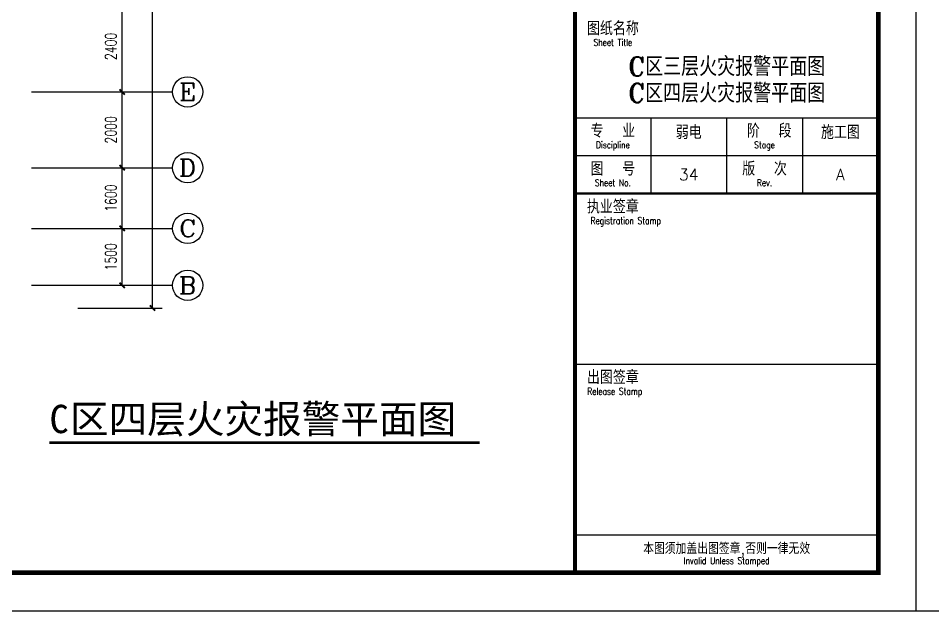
# Model space of a CAD drawing. Extents: x 190999 to 918899, y -200814 to 215286.
# Drawn here: x 524018 to 548134, y -12314 to 3308 of the extents above; entities that cross this region are included whole.
import ezdxf
from ezdxf.enums import TextEntityAlignment as Align

# ---------------------------------------------------------------- set-up
doc = ezdxf.new("R2010")
doc.units = 0
doc.header["$LTSCALE"] = 1000
doc.header["$MEASUREMENT"] = 0
doc.layers.get('Defpoints').update_dxf_attribs({"color": 1})
for name, color, linetype in [('AXIS', 3, 'Continuous'), ('AXIS_TEXT', 7, 'Continuous'), ('DIM_SYMB', 3, 'Continuous'), ('PUB_TEXT', 7, 'Continuous'), ('图框', 189, 'Continuous')]:
    doc.layers.add(name, color=color, linetype=linetype)
doc.styles.add('_TCH_AXIS', font='COMPLEX', dxfattribs={"bigfont": 'GBCBIG'})
doc.styles.add('COMPLEX', font='COMPLEX')
doc.styles.add('DIM_FONT', font='SIMPLEX', dxfattribs={"width": 0.7, "bigfont": 'GBCBIG'})
doc.styles.add('HT', font='simhei.ttf')
doc.styles.add('TKZ1_tjhts.shx', font='tjromant.shx', dxfattribs={"bigfont": 'tjhts.shx'})
doc.styles.add('TKZ2_tjkts.shx', font='tjromant.shx', dxfattribs={"bigfont": 'tjkts.shx'})
doc.dimstyles.new('DIMN', dxfattribs={"dimtxt": 300, "dimasz": 100, "dimexe": 250, "dimexo": 300, "dimgap": 150, "dimtad": 1, "dimdec": 0, "dimzin": 0, "dimdsep": 46, "dimtxsty": 'DIM_FONT', "dimblk": 'ARCHTICK', "dimcen": 0.09, "dimclrt": 7, "dimazin": 2, "dimtfac": 1, "dimtdec": 0, "dimtix": 1, "dimtmove": 2, "dimatfit": 3, "dimfxl": 0, "dimtolj": 1, "dimtzin": 0, "dimarcsym": 0})

# ---------------------------------------------------------------- blocks, each defined once
blk = doc.blocks.new('TJAD_TK_A0')
at = {"layer": '图框'}
for p, q in [((973, -441.7), (973, 399.3)), ((2162, -441.7), (2162, 399.3)), ((2072, -311.7), (2152, -311.7)), ((2092, -311.7), (2092, -331.7)), ((2112, -311.7), (2112, -331.7)), ((2132, -311.7), (2132, -331.7)), ((2072, -321.7), (2152, -321.7)), ((2072, -376.7), (2152, -376.7)), ((2072, -421.7), (2152, -421.7)), ((973, -441.7), (2162, -441.7))]:
    blk.add_line(p, q, dxfattribs=at)
at = {"layer": '图框', "const_width": 1.2}
blk.add_lwpolyline([(2152, -431.7), (2152, 389.3), (998, 389.3), (998, -431.7)], close=True, dxfattribs=at)
at = {"layer": '图框'}
for points, const_width in [([(2072, 389.3), (2072, -431.7)], 1), ([(2072, -331.7), (2152, -331.7)], 0.6)]:
    blk.add_lwpolyline(points, dxfattribs=dict(at, const_width=const_width))
at = {"layer": '图框', "style": 'TKZ2_tjkts.shx'}
for s, height, p in [('图纸名称', 3.6, (2082, -288.16)), ('专  业', 3.6, (2082, -315.16)), (' 阶  段', 3.6, (2122, -315.16)), ('版  次', 3.6, (2122, -325.16)), ('图  号', 3.6, (2082, -325.16)), ('执业签章', 3.6, (2082, -335.16)), ('出图签章', 3.6, (2082, -380.16)), ('本图须加盖出图签章,否则一律无效', 3, (2112, -425.28))]:
    blk.add_text(s, height=height, dxfattribs=at).set_placement(p, align=Align.MIDDLE_CENTER)
at = {"layer": '图框', "style": 'TKZ2_tjkts.shx', "width": 0.8}
for s, p in [('Sheet Title', (2082, -291.86)), ('Discipline', (2082, -318.86)), ('Stage', (2122, -318.86)), ('Sheet No.', (2082, -328.86)), ('Rev.', (2122, -328.86)), ('Registration Stamp', (2085.41, -338.86)), ('Release Stamp', (2082.52, -383.86)), ('Invalid Unless Stamped', (2112, -428.53))]:
    blk.add_text(s, height=1.8, dxfattribs=at).set_placement(p, align=Align.MIDDLE_CENTER)
at = {"layer": '图框', "color": 3, "style": 'TKZ1_tjhts.shx'}
for s, height, p in [('弱电', 3.6, (2102, -315.54)), ('施工图', 3.6, (2142, -315.54)), ('A', 3, (2142, -326.7))]:
    blk.add_text(s, height=height, dxfattribs=at).set_placement(p, align=Align.MIDDLE_CENTER)
blk = doc.blocks.new('_ArchTick')
at = {"const_width": 0.5}
blk.add_lwpolyline([(-0.7, -0.7), (0.7, 0.7)], dxfattribs=at)
blk = doc.blocks.new('*D1225')
at = {"layer": 'AXIS', "color": 0, "lineweight": -2}
for p, q in [((525963, 3767), (527008, 3767)), ((526758, 1367), (526758, 3767)), ((525963, 1367), (527008, 1367))]:
    blk.add_line(p, q, dxfattribs=at)
at = {"layer": 'Defpoints', "color": 0}
for p in [(525663, 3767), (526758, 3767), (525663, 1367)]:
    blk.add_point(p, dxfattribs=at)
at = {"layer": 'AXIS', "color": 0, "lineweight": -2, "xscale": 100, "yscale": 100, "zscale": 100}
for p, rotation in [((526758, 3767), 90), ((526758, 1367), 270)]:
    blk.add_blockref('_ArchTick', p, dxfattribs=dict(at, rotation=rotation))
at = {"layer": 'AXIS', "color": 7, "insert": (526458, 2567), "char_height": 300, "attachment_point": 5, "rotation": 90, "style": 'DIM_FONT'}
blk.add_mtext('\\A1;2400', dxfattribs=at)
blk = doc.blocks.new('*D1226')
at = {"layer": 'AXIS', "color": 0, "lineweight": -2}
for p, q in [((525963, 1367), (527008, 1367)), ((526758, -633), (526758, 1367)), ((525963, -633), (527008, -633))]:
    blk.add_line(p, q, dxfattribs=at)
at = {"layer": 'Defpoints', "color": 0}
for p in [(525663, 1367), (526758, 1367), (525663, -633)]:
    blk.add_point(p, dxfattribs=at)
at = {"layer": 'AXIS', "color": 0, "lineweight": -2, "xscale": 100, "yscale": 100, "zscale": 100}
for p, rotation in [((526758, 1367), 90), ((526758, -633), 270)]:
    blk.add_blockref('_ArchTick', p, dxfattribs=dict(at, rotation=rotation))
at = {"layer": 'AXIS', "color": 7, "insert": (526458, 367), "char_height": 300, "attachment_point": 5, "rotation": 90, "style": 'DIM_FONT'}
blk.add_mtext('\\A1;2000', dxfattribs=at)
blk = doc.blocks.new('*D1227')
at = {"layer": 'AXIS', "color": 0, "lineweight": -2}
for p, q in [((525963, -633), (527008, -633)), ((526758, -2233), (526758, -633)), ((525963, -2233), (527008, -2233))]:
    blk.add_line(p, q, dxfattribs=at)
at = {"layer": 'Defpoints', "color": 0}
for p in [(525663, -633), (526758, -633), (525663, -2233)]:
    blk.add_point(p, dxfattribs=at)
at = {"layer": 'AXIS', "color": 0, "lineweight": -2, "xscale": 100, "yscale": 100, "zscale": 100}
for p, rotation in [((526758, -633), 90), ((526758, -2233), 270)]:
    blk.add_blockref('_ArchTick', p, dxfattribs=dict(at, rotation=rotation))
at = {"layer": 'AXIS', "color": 7, "insert": (526458, -1433), "char_height": 300, "attachment_point": 5, "rotation": 90, "style": 'DIM_FONT'}
blk.add_mtext('\\A1;1600', dxfattribs=at)
blk = doc.blocks.new('*D1228')
at = {"layer": 'AXIS', "color": 0, "lineweight": -2}
for p, q in [((525963, -2233), (527008, -2233)), ((526758, -3733), (526758, -2233)), ((525963, -3733), (527008, -3733))]:
    blk.add_line(p, q, dxfattribs=at)
at = {"layer": 'Defpoints', "color": 0}
for p in [(525663, -2233), (526758, -2233), (525663, -3733)]:
    blk.add_point(p, dxfattribs=at)
at = {"layer": 'AXIS', "color": 0, "lineweight": -2, "xscale": 100, "yscale": 100, "zscale": 100}
for p, rotation in [((526758, -2233), 90), ((526758, -3733), 270)]:
    blk.add_blockref('_ArchTick', p, dxfattribs=dict(at, rotation=rotation))
at = {"layer": 'AXIS', "color": 7, "insert": (526458, -2983), "char_height": 300, "attachment_point": 5, "rotation": 90, "style": 'DIM_FONT'}
blk.add_mtext('\\A1;1500', dxfattribs=at)
blk = doc.blocks.new('*D1229')
at = {"layer": 'AXIS', "color": 0, "lineweight": -2}
for p, q in [((525585, 23667), (527808, 23667)), ((527558, -4333), (527558, 23667)), ((525585, -4333), (527808, -4333))]:
    blk.add_line(p, q, dxfattribs=at)
at = {"layer": 'Defpoints', "color": 0}
for p in [(525285, 23667), (527558, 23667), (525285, -4333)]:
    blk.add_point(p, dxfattribs=at)
at = {"layer": 'AXIS', "color": 0, "lineweight": -2, "xscale": 100, "yscale": 100, "zscale": 100}
for p, rotation in [((527558, 23667), 90), ((527558, -4333), 270)]:
    blk.add_blockref('_ArchTick', p, dxfattribs=dict(at, rotation=rotation))
at = {"layer": 'AXIS', "color": 7, "insert": (527258, 9667), "char_height": 300, "attachment_point": 5, "rotation": 90, "style": 'DIM_FONT'}
blk.add_mtext('\\A1;28000', dxfattribs=at)
blk = doc.blocks.new('_AXISO')
blk.add_circle((0, 0), 0.5)
at = {"layer": 'AXIS_TEXT', "style": 'COMPLEX', "width": 1.041667}
blk.add_attdef('A', text='', height=0.56, dxfattribs=at).set_placement((-0.25, -0.28), (0.25, -0.28), align=Align.FIT)

msp = doc.modelspace()

# ---------------------------------------------------------------- linework, layer by layer
at = {"layer": 'AXIS'}
for p, q in [((524363.1, 1367.4), (528084.6, 1367.4)), ((524363.1, -632.6), (528084.6, -632.6)), ((524363.1, -2232.6), (528084.6, -2232.6)), ((524363.1, -3732.6), (528084.6, -3732.6))]:
    msp.add_line(p, q, dxfattribs=at)
at = {"layer": 'DIM_SYMB', "const_width": 70}
msp.add_lwpolyline([(524839.4, -7880.6), (536182.3, -7880.6)], dxfattribs=at)

# ---------------------------------------------------------------- block references
at = {"layer": 'AXIS'}
ref = msp.add_blockref('_AXISO', (528484.6, 1367.4), dxfattribs=dict(at, xscale=800, yscale=800, zscale=800))
ref.add_attrib('A', 'E', dxfattribs={"layer": 'AXIS_TEXT', "height": 452.5, "style": '_TCH_AXIS', "width": 1.3125}).set_placement((528258.3, 1141.1), (528710.9, 1141.1), align=Align.FIT)
ref = msp.add_blockref('_AXISO', (528484.6, -632.6), dxfattribs=dict(at, xscale=800, yscale=800, zscale=800))
ref.add_attrib('A', 'D', dxfattribs={"layer": 'AXIS_TEXT', "height": 452.5, "style": '_TCH_AXIS', "width": 1.235294}).set_placement((528258.3, -858.9), (528710.9, -858.9), align=Align.FIT)
ref = msp.add_blockref('_AXISO', (528484.6, -2232.6), dxfattribs=dict(at, xscale=800, yscale=800, zscale=800))
ref.add_attrib('A', 'C', dxfattribs={"layer": 'AXIS_TEXT', "height": 452.5, "style": '_TCH_AXIS', "width": 1.4}).set_placement((528258.3, -2458.9), (528710.9, -2458.9), align=Align.FIT)
ref = msp.add_blockref('_AXISO', (528484.6, -3732.6), dxfattribs=dict(at, xscale=800, yscale=800, zscale=800))
ref.add_attrib('A', 'B', dxfattribs={"layer": 'AXIS_TEXT', "height": 452.5, "style": '_TCH_AXIS', "width": 1.235294}).set_placement((528258.3, -3958.9), (528710.9, -3958.9), align=Align.FIT)
at = {"layer": '图框', "xscale": 100, "yscale": 100, "zscale": 100}
for p in [(331498.6, 31856.8), (450398.6, 31856.8)]:
    msp.add_blockref('TJAD_TK_A0', p, dxfattribs=at)

# ---------------------------------------------------------------- texts
at = {"layer": 'PUB_TEXT', "style": 'HT'}
for s, height, p in [('C', 746.8, (524839.4, -7630.9)), ('区四层火灾报警平面图', 746.84, (525379.5, -7630.9))]:
    msp.add_text(s, height=height, dxfattribs=at).set_placement(p)
at = {"layer": '图框', "color": 3, "style": 'TKZ1_tjhts.shx'}
for s, height, p in [('C区三层火灾报警平面图', 500, (542698.5, 2036.5)), ('C区四层火灾报警平面图', 500, (542698.5, 1336.5)), ('34', 300, (541698.5, -813.5))]:
    msp.add_text(s, height=height, dxfattribs=at).set_placement(p, align=Align.MIDDLE_CENTER)

# ---------------------------------------------------------------- dimensions: what is measured, and where the dimension line sits
at = {"layer": 'AXIS'}
for p1, p2, distance, picture, middle in [((525285.3, -4332.6), (525285.3, 23667.4), -2272.2, '*D1229', (527257.5, 9667.4)), ((525663.1, 1367.4), (525663.1, 3767.4), -1094.4, '*D1225', (526457.5, 2567.4)), ((525663.1, -632.6), (525663.1, 1367.4), -1094.4, '*D1226', (526457.5, 367.4)), ((525663.1, -2232.6), (525663.1, -632.6), -1094.4, '*D1227', (526457.5, -1432.6)), ((525663.1, -3732.6), (525663.1, -2232.6), -1094.4, '*D1228', (526457.5, -2982.6))]:
    dim = msp.add_aligned_dim(p1=p1, p2=p2, distance=distance, dimstyle='DIMN', dxfattribs=at)
    dim.commit()
    dim.dimension.update_dxf_attribs({"geometry": picture, "text_midpoint": middle})

doc.saveas('drawing.dxf')
